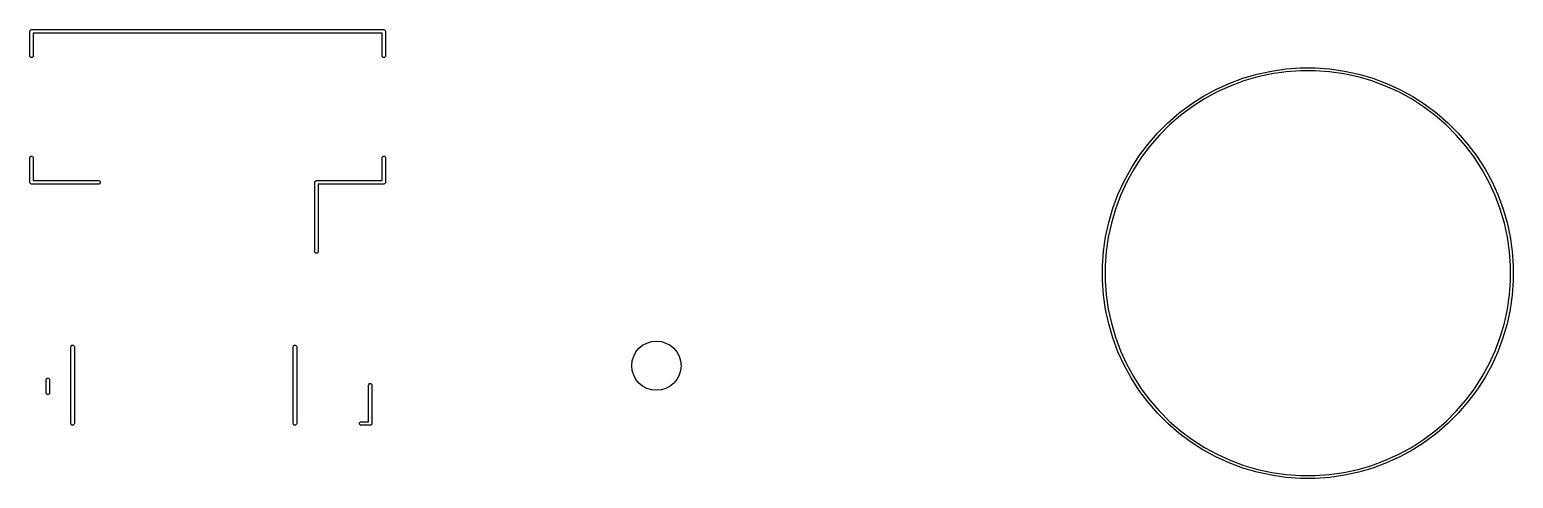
# Model space of a CAD drawing. Header units: inches. Extents: x 0.98 to 7.44, y -5.29 to -1.05.
# Drawn here: x 5.427 to 7.445, y -3.114 to -2.503 of the extents above; entities that cross this region are included whole.
import ezdxf

# ---------------------------------------------------------------- set-up
doc = ezdxf.new("R2010")
doc.units = ezdxf.units.IN
doc.header["$MEASUREMENT"] = 0
doc.layers.add('BLACK', color=250, linetype='CONTINUOUS')

msp = doc.modelspace()

# ---------------------------------------------------------------- linework, layer by layer
at = {"layer": 'BLACK', "linetype": 'CONTINUOUS'}
for p, q in [((5.4274, -2.5055), (5.4275, -2.5046)), ((5.4274, -2.539), (5.4274, -2.5055)), ((5.4275, -2.5046), (5.4288, -2.5033)), ((5.4288, -2.5033), (5.4297, -2.5031)), ((5.4297, -2.5031), (5.9089, -2.5031)), ((5.9065, -2.5079), (5.4321, -2.5079)), ((5.4321, -2.5079), (5.4321, -2.539)), ((5.9065, -2.539), (5.9065, -2.5079)), ((5.9089, -2.5031), (5.9098, -2.5033)), ((5.9098, -2.5033), (5.911, -2.5046)), ((5.911, -2.5046), (5.9112, -2.5055)), ((5.9112, -2.5055), (5.9112, -2.539)), ((5.4275, -2.5399), (5.4274, -2.539)), ((5.4288, -2.5412), (5.4275, -2.5399)), ((5.4306, -2.5412), (5.4288, -2.5412)), ((5.4319, -2.5399), (5.4306, -2.5412)), ((5.4321, -2.539), (5.4319, -2.5399)), ((5.9067, -2.5399), (5.9065, -2.539)), ((5.908, -2.5412), (5.9067, -2.5399)), ((5.9098, -2.5412), (5.908, -2.5412)), ((5.911, -2.5399), (5.9098, -2.5412)), ((5.9112, -2.539), (5.911, -2.5399)), ((7.0962, -2.5638), (7.1157, -2.5596)), ((7.1157, -2.5596), (7.1355, -2.5567)), ((7.1359, -2.5605), (7.1164, -2.5633)), ((7.1355, -2.5567), (7.1554, -2.5553)), ((7.1555, -2.5591), (7.1359, -2.5605)), ((7.1554, -2.5553), (7.1753, -2.5553)), ((7.1752, -2.5591), (7.1555, -2.5591)), ((7.1948, -2.5605), (7.1752, -2.5591)), ((7.1753, -2.5553), (7.1952, -2.5567)), ((7.2143, -2.5633), (7.1948, -2.5605)), ((7.1952, -2.5567), (7.215, -2.5596)), ((7.215, -2.5596), (7.2345, -2.5638)), ((7.0402, -2.5847), (7.0584, -2.5764)), ((7.0598, -2.5799), (7.0419, -2.588)), ((7.0584, -2.5764), (7.0771, -2.5694)), ((7.0783, -2.573), (7.0598, -2.5799)), ((7.0771, -2.5694), (7.0962, -2.5638)), ((7.0972, -2.5674), (7.0783, -2.573)), ((7.1164, -2.5633), (7.0972, -2.5674)), ((7.2336, -2.5674), (7.2143, -2.5633)), ((7.2524, -2.573), (7.2336, -2.5674)), ((7.2345, -2.5638), (7.2536, -2.5694)), ((7.2709, -2.5799), (7.2524, -2.573)), ((7.2536, -2.5694), (7.2723, -2.5764)), ((7.2888, -2.588), (7.2709, -2.5799)), ((7.2723, -2.5764), (7.2905, -2.5847)), ((7.0059, -2.605), (7.0227, -2.5942)), ((7.0246, -2.5975), (7.0081, -2.6081)), ((7.0227, -2.5942), (7.0402, -2.5847)), ((7.0419, -2.588), (7.0246, -2.5975)), ((7.3061, -2.5975), (7.2888, -2.588)), ((7.2905, -2.5847), (7.308, -2.5942)), ((7.3226, -2.6081), (7.3061, -2.5975)), ((7.308, -2.5942), (7.3248, -2.605)), ((6.9749, -2.6301), (6.99, -2.617)), ((6.9923, -2.6199), (6.9774, -2.6328)), ((6.99, -2.617), (7.0059, -2.605)), ((7.0081, -2.6081), (6.9923, -2.6199)), ((7.3384, -2.6199), (7.3226, -2.6081)), ((7.3248, -2.605), (7.3407, -2.617)), ((7.3533, -2.6328), (7.3384, -2.6199)), ((7.3407, -2.617), (7.3558, -2.6301)), ((6.9608, -2.6442), (6.9749, -2.6301)), ((6.9774, -2.6328), (6.9635, -2.6467)), ((7.3672, -2.6467), (7.3533, -2.6328)), ((7.3558, -2.6301), (7.3699, -2.6442)), ((6.9357, -2.6752), (6.9477, -2.6593)), ((6.9506, -2.6616), (6.9388, -2.6774)), ((6.9477, -2.6593), (6.9608, -2.6442)), ((6.9635, -2.6467), (6.9506, -2.6616)), ((7.3801, -2.6616), (7.3672, -2.6467)), ((7.3699, -2.6442), (7.383, -2.6593)), ((7.3919, -2.6774), (7.3801, -2.6616)), ((7.383, -2.6593), (7.395, -2.6752)), ((5.4274, -2.6776), (5.4275, -2.6767)), ((5.4274, -2.711), (5.4274, -2.6776)), ((5.4275, -2.6767), (5.4288, -2.6754)), ((5.4288, -2.6754), (5.4306, -2.6754)), ((5.4306, -2.6754), (5.4319, -2.6767)), ((5.4319, -2.6767), (5.4321, -2.6776)), ((5.4321, -2.6776), (5.4321, -2.7087)), ((5.9065, -2.6776), (5.9067, -2.6767)), ((5.9065, -2.7087), (5.9065, -2.6776)), ((5.9067, -2.6767), (5.908, -2.6754)), ((5.908, -2.6754), (5.9098, -2.6754)), ((5.9098, -2.6754), (5.911, -2.6767)), ((5.911, -2.6767), (5.9112, -2.6776)), ((5.9112, -2.6776), (5.9112, -2.711)), ((6.925, -2.692), (6.9357, -2.6752)), ((6.9388, -2.6774), (6.9282, -2.6939)), ((7.4025, -2.6939), (7.3919, -2.6774)), ((7.395, -2.6752), (7.4058, -2.692)), ((6.9154, -2.7095), (6.925, -2.692)), ((6.9282, -2.6939), (6.9188, -2.7112)), ((7.412, -2.7112), (7.4025, -2.6939)), ((7.4058, -2.692), (7.4153, -2.7095)), ((5.4275, -2.7119), (5.4274, -2.711)), ((5.4288, -2.7132), (5.4275, -2.7119)), ((5.4297, -2.7134), (5.4288, -2.7132)), ((5.5213, -2.7134), (5.4297, -2.7134)), ((5.4321, -2.7087), (5.5213, -2.7087)), ((5.5213, -2.7087), (5.5222, -2.7088)), ((5.5222, -2.7132), (5.5213, -2.7134)), ((5.5222, -2.7088), (5.5234, -2.7101)), ((5.5234, -2.7119), (5.5222, -2.7132)), ((5.5234, -2.7101), (5.5234, -2.7119)), ((5.815, -2.711), (5.8151, -2.7101)), ((5.815, -2.8051), (5.815, -2.711)), ((5.8151, -2.7101), (5.8164, -2.7088)), ((5.8164, -2.7088), (5.8173, -2.7087)), ((5.8173, -2.7087), (5.9065, -2.7087)), ((5.9089, -2.7134), (5.8197, -2.7134)), ((5.8197, -2.7134), (5.8197, -2.8051)), ((5.9098, -2.7132), (5.9089, -2.7134)), ((5.911, -2.7119), (5.9098, -2.7132)), ((5.9112, -2.711), (5.911, -2.7119)), ((6.9071, -2.7277), (6.9154, -2.7095)), ((6.9188, -2.7112), (6.9106, -2.7291)), ((7.4201, -2.7291), (7.412, -2.7112)), ((7.4153, -2.7095), (7.4236, -2.7277)), ((6.9001, -2.7464), (6.9071, -2.7277)), ((6.9106, -2.7291), (6.9037, -2.7476)), ((7.427, -2.7476), (7.4201, -2.7291)), ((7.4236, -2.7277), (7.4306, -2.7464)), ((6.8945, -2.7655), (6.9001, -2.7464)), ((6.9037, -2.7476), (6.8982, -2.7664)), ((7.4326, -2.7664), (7.427, -2.7476)), ((7.4306, -2.7464), (7.4362, -2.7655)), ((6.8903, -2.785), (6.8945, -2.7655)), ((6.8982, -2.7664), (6.894, -2.7857)), ((7.4367, -2.7857), (7.4326, -2.7664)), ((7.4362, -2.7655), (7.4404, -2.785)), ((6.8874, -2.8048), (6.8903, -2.785)), ((6.894, -2.7857), (6.8912, -2.8052)), ((7.4395, -2.8052), (7.4367, -2.7857)), ((7.4404, -2.785), (7.4433, -2.8048)), ((5.8151, -2.806), (5.815, -2.8051)), ((5.8164, -2.8073), (5.8151, -2.806)), ((5.8182, -2.8073), (5.8164, -2.8073)), ((5.8195, -2.806), (5.8182, -2.8073)), ((5.8197, -2.8051), (5.8195, -2.806)), ((6.886, -2.8247), (6.8874, -2.8048)), ((6.8912, -2.8052), (6.8898, -2.8248)), ((7.4409, -2.8248), (7.4395, -2.8052)), ((7.4433, -2.8048), (7.4447, -2.8247)), ((6.886, -2.8248), (6.886, -2.8247)), ((6.886, -2.8446), (6.886, -2.8248)), ((6.8898, -2.8248), (6.8898, -2.8445)), ((7.4409, -2.8445), (7.4409, -2.8248)), ((7.4447, -2.8247), (7.4447, -2.8446)), ((6.8874, -2.8645), (6.886, -2.8446)), ((6.8903, -2.8843), (6.8874, -2.8645)), ((6.8898, -2.8445), (6.8912, -2.8641)), ((6.8912, -2.8641), (6.894, -2.8836)), ((7.4367, -2.8836), (7.4395, -2.8641)), ((7.4395, -2.8641), (7.4409, -2.8445)), ((7.4433, -2.8645), (7.4404, -2.8843)), ((7.4447, -2.8446), (7.4433, -2.8645)), ((6.8945, -2.9038), (6.8903, -2.8843)), ((6.894, -2.8836), (6.8982, -2.9028)), ((7.4326, -2.9028), (7.4367, -2.8836)), ((7.4404, -2.8843), (7.4362, -2.9038)), ((6.9001, -2.9229), (6.8945, -2.9038)), ((6.8982, -2.9028), (6.9037, -2.9217)), ((7.427, -2.9217), (7.4326, -2.9028)), ((7.4362, -2.9038), (7.4306, -2.9229)), ((6.9071, -2.9416), (6.9001, -2.9229)), ((6.9037, -2.9217), (6.9106, -2.9402)), ((7.4201, -2.9402), (7.427, -2.9217)), ((7.4306, -2.9229), (7.4236, -2.9416)), ((5.4834, -2.9348), (5.4836, -2.9339)), ((5.4834, -3.0395), (5.4834, -2.9348)), ((5.4836, -2.9339), (5.4848, -2.9326)), ((5.4848, -2.9326), (5.4867, -2.9326)), ((5.4867, -2.9326), (5.4879, -2.9339)), ((5.4879, -2.9339), (5.4881, -2.9348)), ((5.4881, -2.9348), (5.4881, -3.0395)), ((5.7857, -2.9348), (5.7859, -2.9339)), ((5.7857, -3.0395), (5.7857, -2.9348)), ((5.7859, -2.9339), (5.7872, -2.9326)), ((5.7872, -2.9326), (5.789, -2.9326)), ((5.789, -2.9326), (5.7903, -2.9339)), ((5.7903, -2.9339), (5.7905, -2.9348)), ((5.7905, -2.9348), (5.7905, -3.0395)), ((6.9154, -2.9598), (6.9071, -2.9416)), ((6.9106, -2.9402), (6.9188, -2.9581)), ((7.412, -2.9581), (7.4201, -2.9402)), ((7.4236, -2.9416), (7.4153, -2.9598)), ((6.925, -2.9773), (6.9154, -2.9598)), ((6.9188, -2.9581), (6.9282, -2.9754)), ((7.4025, -2.9754), (7.412, -2.9581)), ((7.4153, -2.9598), (7.4058, -2.9773)), ((5.4498, -2.9797), (5.45, -2.9788)), ((5.4498, -2.9976), (5.4498, -2.9797)), ((5.45, -2.9788), (5.4513, -2.9776)), ((5.4513, -2.9776), (5.4531, -2.9776)), ((5.4531, -2.9776), (5.4543, -2.9788)), ((5.4543, -2.9788), (5.4545, -2.9797)), ((5.4545, -2.9797), (5.4545, -2.9976)), ((5.8883, -2.9862), (5.8896, -2.9849)), ((5.8896, -2.9849), (5.8914, -2.9849)), ((5.8914, -2.9849), (5.8927, -2.9862)), ((6.9357, -2.9941), (6.925, -2.9773)), ((6.9282, -2.9754), (6.9388, -2.9919)), ((7.3919, -2.9919), (7.4025, -2.9754)), ((7.4058, -2.9773), (7.395, -2.9941)), ((5.45, -2.9985), (5.4498, -2.9976)), ((5.4513, -2.9998), (5.45, -2.9985)), ((5.4531, -2.9998), (5.4513, -2.9998)), ((5.4543, -2.9985), (5.4531, -2.9998)), ((5.4545, -2.9976), (5.4543, -2.9985)), ((5.8881, -2.9871), (5.8883, -2.9862)), ((5.8881, -3.0371), (5.8881, -2.9871)), ((5.8927, -2.9862), (5.8928, -2.9871)), ((5.8928, -2.9871), (5.8928, -3.0395)), ((6.9477, -3.01), (6.9357, -2.9941)), ((6.9388, -2.9919), (6.9506, -3.0077)), ((7.3801, -3.0077), (7.3919, -2.9919)), ((7.395, -2.9941), (7.383, -3.01)), ((6.9608, -3.0251), (6.9477, -3.01)), ((6.9506, -3.0077), (6.9635, -3.0226)), ((6.9749, -3.0392), (6.9608, -3.0251)), ((6.9635, -3.0226), (6.9774, -3.0365)), ((7.3533, -3.0365), (7.3672, -3.0226)), ((7.3699, -3.0251), (7.3558, -3.0392)), ((7.3672, -3.0226), (7.3801, -3.0077)), ((7.383, -3.01), (7.3699, -3.0251)), ((5.4836, -3.0404), (5.4834, -3.0395)), ((5.4848, -3.0417), (5.4836, -3.0404)), ((5.4867, -3.0417), (5.4848, -3.0417)), ((5.4879, -3.0404), (5.4867, -3.0417)), ((5.4881, -3.0395), (5.4879, -3.0404)), ((5.7859, -3.0404), (5.7857, -3.0395)), ((5.7872, -3.0417), (5.7859, -3.0404)), ((5.789, -3.0417), (5.7872, -3.0417)), ((5.7903, -3.0404), (5.789, -3.0417)), ((5.7905, -3.0395), (5.7903, -3.0404)), ((5.8758, -3.0384), (5.8771, -3.0372)), ((5.8758, -3.0403), (5.8758, -3.0384)), ((5.877, -3.0415), (5.8758, -3.0403)), ((5.8779, -3.0417), (5.877, -3.0415)), ((5.8771, -3.0372), (5.878, -3.037)), ((5.8905, -3.0418), (5.8779, -3.0417)), ((5.878, -3.037), (5.8881, -3.0371)), ((5.8914, -3.0417), (5.8905, -3.0418)), ((5.892, -3.041), (5.8914, -3.0417)), ((5.8914, -3.0417), (5.8914, -3.0417)), ((5.8914, -3.0417), (5.8914, -3.0417)), ((5.8926, -3.0404), (5.892, -3.041)), ((5.8927, -3.0404), (5.8926, -3.0404)), ((5.8926, -3.0404), (5.8926, -3.0404)), ((5.8928, -3.0395), (5.8927, -3.0404)), ((6.99, -3.0523), (6.9749, -3.0392)), ((6.9774, -3.0365), (6.9923, -3.0494)), ((7.3384, -3.0494), (7.3533, -3.0365)), ((7.3558, -3.0392), (7.3407, -3.0523)), ((7.0059, -3.0643), (6.99, -3.0523)), ((6.9923, -3.0494), (7.0081, -3.0612)), ((7.0227, -3.075), (7.0059, -3.0643)), ((7.0081, -3.0612), (7.0246, -3.0718)), ((7.3061, -3.0718), (7.3226, -3.0612)), ((7.3248, -3.0643), (7.308, -3.075)), ((7.3226, -3.0612), (7.3384, -3.0494)), ((7.3407, -3.0523), (7.3248, -3.0643)), ((7.0402, -3.0846), (7.0227, -3.075)), ((7.0246, -3.0718), (7.0419, -3.0812)), ((7.0584, -3.0929), (7.0402, -3.0846)), ((7.0419, -3.0812), (7.0598, -3.0894)), ((7.2709, -3.0894), (7.2888, -3.0812)), ((7.2905, -3.0846), (7.2723, -3.0929)), ((7.2888, -3.0812), (7.3061, -3.0718)), ((7.308, -3.075), (7.2905, -3.0846)), ((7.0771, -3.0999), (7.0584, -3.0929)), ((7.0598, -3.0894), (7.0783, -3.0963)), ((7.0962, -3.1055), (7.0771, -3.0999)), ((7.0783, -3.0963), (7.0972, -3.1018)), ((7.1157, -3.1097), (7.0962, -3.1055)), ((7.0972, -3.1018), (7.1164, -3.106)), ((7.1164, -3.106), (7.1359, -3.1088)), ((7.1948, -3.1088), (7.2143, -3.106)), ((7.2143, -3.106), (7.2336, -3.1018)), ((7.2345, -3.1055), (7.215, -3.1097)), ((7.2336, -3.1018), (7.2524, -3.0963)), ((7.2536, -3.0999), (7.2345, -3.1055)), ((7.2524, -3.0963), (7.2709, -3.0894)), ((7.2723, -3.0929), (7.2536, -3.0999)), ((7.1355, -3.1126), (7.1157, -3.1097)), ((7.1554, -3.114), (7.1355, -3.1126)), ((7.1359, -3.1088), (7.1555, -3.1102)), ((7.1753, -3.114), (7.1554, -3.114)), ((7.1555, -3.1102), (7.1752, -3.1102)), ((7.1752, -3.1102), (7.1948, -3.1088)), ((7.1952, -3.1126), (7.1753, -3.114)), ((7.215, -3.1097), (7.1952, -3.1126))]:
    msp.add_line(p, q, dxfattribs=at)
at = {"layer": 'BLACK'}
msp.add_circle((6.2795, -2.9606), 0.0335, dxfattribs=at)
msp.add_circle((6.2795, -2.9606), 0.0335, dxfattribs=at)

doc.saveas('drawing.dxf')
